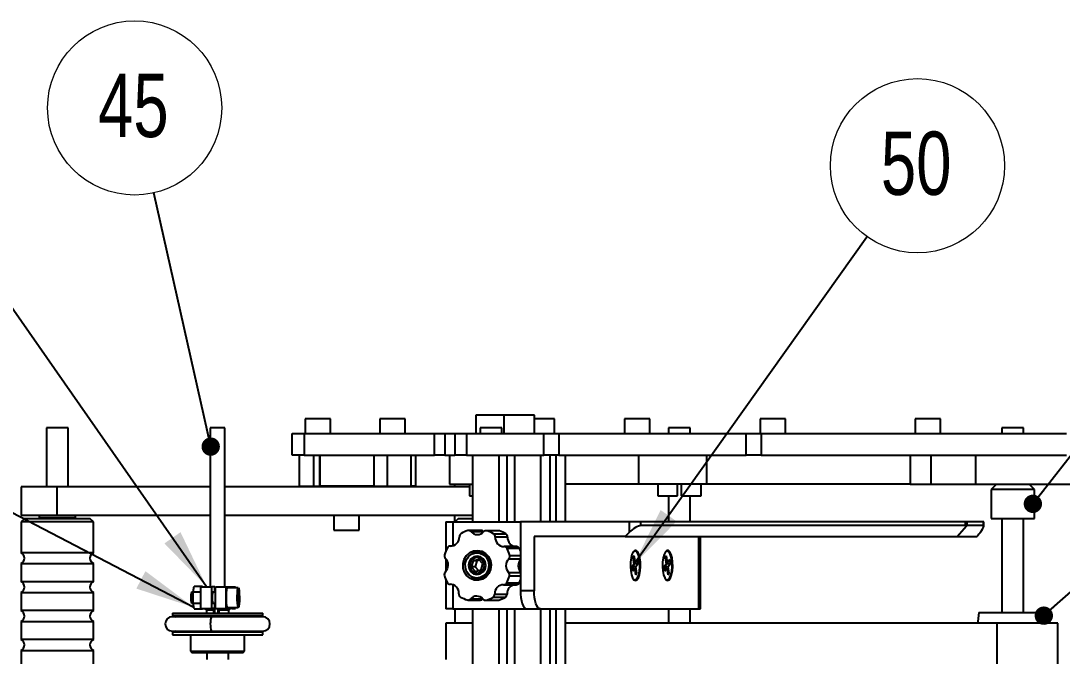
# Model space of a CAD drawing. Header units: millimetres. Extents: x 2 to 418, y 2 to 295.
# Drawn here: x 49.2 to 106.8, y 138.7 to 173.8 of the extents above; entities that cross this region are included whole.
import ezdxf

# ---------------------------------------------------------------- set-up
doc = ezdxf.new("R2010")
doc.units = ezdxf.units.MM
doc.styles.add('SLDTEXTSTYLE0', font='TXT', dxfattribs={"width": 0.75})
doc.dimstyles.new('SLDDIMSTYLE0', dxfattribs={"dimtxt": 0.18, "dimasz": 1.016, "dimexe": 0, "dimexo": 0.0625, "dimgap": 0, "dimtad": 0, "dimtih": 1, "dimtoh": 1, "dimdec": 0, "dimrnd": 1e-09, "dimzin": 0, "dimdsep": 46, "dimtxsty": 'Standard', "dimblk1": 'DOT', "dimblk2": 'DOT', "dimsah": 1, "dimcen": 0.09, "dimadec": 0, "dimazin": 0, "dimtfac": 1.016, "dimtdec": 0, "dimtofl": 0, "dimtmove": 0, "dimatfit": 3, "dimldrblk": 'DOT', "dimfxl": 1, "dimfrac": 2, "dimtolj": 1, "dimtzin": 0, "dimarcsym": 0})
doc.dimstyles.new('SLDDIMSTYLE1', dxfattribs={"dimtxt": 0.18, "dimasz": 3.302, "dimexe": 0, "dimexo": 0.0625, "dimgap": 0, "dimtad": 0, "dimtih": 1, "dimtoh": 1, "dimdec": 0, "dimrnd": 1e-09, "dimzin": 0, "dimdsep": 46, "dimtxsty": 'Standard', "dimsah": 1, "dimcen": 0.09, "dimadec": 0, "dimazin": 0, "dimtfac": 3.302, "dimtdec": 0, "dimtofl": 0, "dimtmove": 0, "dimatfit": 3, "dimfxl": 1, "dimfrac": 2, "dimtolj": 1, "dimtzin": 0, "dimarcsym": 0})

# ---------------------------------------------------------------- blocks, each defined once
blk = doc.blocks.new('SW_NOTE_29')
at = {"color": 0, "linetype": 'Continuous', "lineweight": 0}
blk.add_circle((2.793, 3.925), 4.817, dxfattribs=at)
at = {"color": 0, "linetype": 'Continuous', "lineweight": 0, "insert": (2.722, 5.813), "char_height": 3.5, "attachment_point": 2, "style": 'SLDTEXTSTYLE0'}
blk.add_mtext('50', dxfattribs=at)
blk = doc.blocks.new('_Dot')
at = {"color": 0, "linetype": 'ByBlock', "lineweight": -2}
blk.add_line((-0.5, 0), (-1, 0), dxfattribs=at)
at = {"color": 0, "linetype": 'ByBlock', "const_width": 0.5}
blk.add_lwpolyline([(-0.25, 0, 1), (0.25, 0, 1)], format="xyb", close=True, dxfattribs=at)
blk = doc.blocks.new('SW_NOTE_41')
at = {"color": 0, "linetype": 'Continuous', "lineweight": 0}
blk.add_circle((-1.056, 4.7), 4.817, dxfattribs=at)
at = {"color": 0, "linetype": 'Continuous', "lineweight": 0, "insert": (-1.127, 6.588), "char_height": 3.5, "attachment_point": 2, "style": 'SLDTEXTSTYLE0'}
blk.add_mtext('45', dxfattribs=at)

msp = doc.modelspace()

# ---------------------------------------------------------------- linework, layer by layer
at = {"color": 7, "linetype": 'Continuous', "lineweight": 25}
for p, q in [((64.938754, 151.788176), (64.938754, 150.988176)), ((66.338754, 151.788176), (64.938754, 151.788176)), ((66.338754, 150.988176), (66.338754, 151.788176)), ((69.073402, 151.788176), (69.073402, 150.988176)), ((70.473402, 151.788176), (69.073402, 151.788176)), ((70.473402, 150.988176), (70.473402, 151.788176)), ((74.373619, 151.988177), (74.373619, 150.988176)), ((75.924637, 151.988177), (74.373619, 151.988177)), ((75.924637, 151.988177), (75.924637, 150.988176)), ((77.624637, 151.988177), (75.924637, 151.988177)), ((77.624637, 150.988176), (77.624637, 151.988177)), ((78.742697, 151.788176), (77.624637, 151.788176)), ((78.742697, 150.988176), (78.742697, 151.788176)), ((82.604976, 151.788176), (82.604976, 150.988176)), ((84.004975, 151.788176), (82.604976, 151.788176)), ((84.004975, 150.988176), (84.004975, 151.788176)), ((90.122517, 151.788176), (90.122517, 150.988176)), ((91.522517, 151.788176), (90.122517, 151.788176)), ((91.522517, 150.988176), (91.522517, 151.788176)), ((98.688755, 151.788176), (98.688755, 150.988176)), ((100.088755, 151.788176), (98.688755, 151.788176)), ((100.088755, 150.988176), (100.088755, 151.788176)), ((50.623618, 151.288177), (50.623618, 148.038177)), ((51.823619, 151.288177), (50.623618, 151.288177)), ((51.823619, 148.038177), (51.823619, 151.288177)), ((59.69144, 151.288177), (59.69144, 142.508176)), ((60.491397, 151.288177), (59.69144, 151.288177)), ((60.49144, 142.508176), (60.49144, 151.288177)), ((64.223619, 149.788177), (64.223619, 150.988176)), ((64.223619, 150.988176), (64.881599, 150.988176)), ((64.881599, 150.988176), (64.881599, 149.788177)), ((64.881599, 150.988176), (72.100086, 150.988176)), ((72.100086, 149.788177), (72.100086, 150.988176)), ((72.100086, 150.988176), (72.664374, 150.988176)), ((72.664374, 150.988176), (72.664374, 149.788177)), ((72.664374, 150.988176), (73.211211, 150.988176)), ((73.211211, 150.988176), (73.211211, 149.788177)), ((73.211211, 150.988176), (73.869191, 150.988176)), ((73.869191, 150.988176), (73.869191, 149.788177)), ((73.869191, 150.988176), (78.136528, 150.988176)), ((74.623619, 151.288177), (74.623619, 150.988176)), ((75.823619, 151.288177), (74.623619, 151.288177)), ((75.823619, 150.988176), (75.823619, 151.288177)), ((78.136528, 149.788177), (78.136528, 150.988176)), ((78.136528, 150.988176), (78.967791, 150.988176)), ((78.967791, 150.988176), (78.967791, 149.788177)), ((78.967791, 150.988176), (89.331167, 150.988176)), ((85.048026, 151.288177), (85.048026, 150.988176)), ((86.248026, 151.288177), (85.048026, 151.288177)), ((86.248026, 150.988176), (86.248026, 151.288177)), ((89.331167, 149.788177), (89.331167, 150.988176)), ((89.331167, 150.988176), (90.16243, 150.988176)), ((90.16243, 150.988176), (90.16243, 149.788177)), ((90.16243, 150.988176), (107.057926, 150.988176)), ((103.487984, 151.288177), (103.487984, 150.988176)), ((104.346124, 151.288177), (103.487984, 151.288177)), ((104.687983, 151.288177), (104.346124, 151.288177)), ((104.687983, 150.988176), (104.687983, 151.288177)), ((64.881599, 149.788177), (64.223619, 149.788177)), ((64.608755, 149.788177), (64.608755, 148.068176)), ((64.881599, 149.788177), (72.100086, 149.788177)), ((65.426415, 148.068176), (65.426415, 149.788177)), ((65.723619, 149.788177), (65.723619, 148.068176)), ((65.759769, 148.068176), (65.759769, 149.788177)), ((68.754062, 148.068176), (68.754062, 149.788177)), ((69.498325, 148.068176), (69.498325, 149.788177)), ((70.803402, 148.068176), (70.803402, 149.788177)), ((71.066765, 148.068176), (71.066765, 149.788177)), ((72.664374, 149.788177), (72.100086, 149.788177)), ((72.664374, 149.788177), (73.100868, 149.788177)), ((72.923619, 149.788177), (72.923619, 148.188176)), ((73.100868, 149.788177), (73.180887, 149.788177)), ((73.180887, 149.788177), (73.211211, 149.788177)), ((73.869191, 149.788177), (73.211211, 149.788177)), ((73.869191, 149.788177), (78.136528, 149.788177)), ((74.211211, 146.088177), (74.211211, 149.788177)), ((75.667735, 146.088177), (75.667735, 149.788177)), ((76.112361, 146.088177), (76.112361, 149.788177)), ((76.513458, 149.788177), (76.513458, 146.088177)), ((77.969982, 146.088177), (77.969982, 149.788177)), ((78.967791, 149.788177), (78.136528, 149.788177)), ((78.500113, 146.088177), (78.500113, 149.788177)), ((78.807931, 149.788177), (78.807931, 146.088177)), ((78.967791, 149.788177), (89.331167, 149.788177)), ((79.338062, 146.088177), (79.338062, 149.788177)), ((83.373718, 149.788177), (83.373718, 148.188176)), ((87.16989, 148.188176), (87.16989, 149.788177)), ((90.16243, 149.788177), (89.331167, 149.788177)), ((90.16243, 149.788177), (107.057926, 149.788177)), ((98.410087, 149.788177), (98.410087, 148.188176)), ((99.566476, 148.188176), (99.566476, 149.788177)), ((102.052716, 148.188176), (102.052716, 149.788177)), ((72.923619, 148.188176), (74.211211, 148.188176)), ((73.223619, 148.038177), (73.223619, 148.188176)), ((74.023619, 148.188176), (74.023619, 147.528177)), ((83.373718, 148.188176), (79.338062, 148.188176)), ((87.16989, 148.188176), (83.373718, 148.188176)), ((84.448026, 148.188176), (84.448026, 147.528177)), ((85.548026, 147.528177), (85.548026, 148.188176)), ((85.748026, 148.188176), (85.748026, 147.528177)), ((86.848026, 147.528177), (86.848026, 148.188176)), ((98.410087, 148.188176), (87.16989, 148.188176)), ((98.410087, 148.188176), (99.566476, 148.188176)), ((99.566476, 148.188176), (102.052716, 148.188176)), ((102.052716, 148.188176), (108.52156, 148.188176)), ((103.187985, 148.188176), (102.887982, 147.888176)), ((105.287984, 147.888176), (104.987982, 148.188176)), ((49.22362, 148.038177), (49.22362, 146.438177)), ((51.22362, 148.038177), (49.22362, 148.038177)), ((51.22362, 146.438177), (51.22362, 148.038177)), ((59.69144, 148.038177), (51.22362, 148.038177)), ((74.023619, 148.038177), (60.49144, 148.038177)), ((64.608755, 148.068176), (65.426415, 148.068176)), ((65.426415, 148.068176), (65.723619, 148.068176)), ((65.759769, 148.068176), (65.723619, 148.068176)), ((68.754062, 148.068176), (65.759769, 148.068176)), ((66.823619, 148.068176), (66.823619, 148.038177)), ((67.623619, 148.038177), (67.623619, 148.068176)), ((68.754062, 148.068176), (69.498325, 148.068176)), ((69.498325, 148.068176), (70.803402, 148.068176)), ((71.066765, 148.068176), (70.803402, 148.068176)), ((74.023619, 147.528177), (74.211211, 147.528177)), ((84.448026, 147.528177), (85.548026, 147.528177)), ((85.048026, 147.528177), (85.048026, 146.088177)), ((85.748026, 147.528177), (86.848026, 147.528177)), ((86.248026, 146.088177), (86.248026, 147.528177)), ((102.887982, 147.888176), (102.887982, 146.288177)), ((102.894143, 147.888176), (102.887982, 147.888176)), ((105.287984, 147.888176), (102.894143, 147.888176)), ((105.287984, 146.288177), (105.287984, 147.888176)), ((51.22362, 146.438177), (49.22362, 146.438177)), ((50.223619, 146.438177), (50.223619, 146.318176)), ((59.69144, 146.438177), (51.22362, 146.438177)), ((52.223619, 146.318176), (52.223619, 146.438177)), ((74.211211, 146.438177), (60.49144, 146.438177)), ((66.523619, 146.438177), (66.523619, 145.638176)), ((67.923619, 145.638176), (67.923619, 146.438177)), ((73.223619, 146.088177), (73.223619, 146.438177)), ((49.42362, 146.288177), (49.22362, 146.088177)), ((49.22362, 146.088177), (49.22362, 144.387008)), ((49.240351, 146.088177), (49.22362, 146.088177)), ((53.223619, 146.088177), (49.240351, 146.088177)), ((49.42362, 146.288177), (53.023619, 146.288177)), ((52.223619, 146.318176), (50.223619, 146.318176)), ((50.623618, 146.318176), (50.623618, 146.288177)), ((51.823619, 146.288177), (51.823619, 146.318176)), ((53.223619, 146.088177), (53.023619, 146.288177)), ((53.223619, 144.387008), (53.223619, 146.088177)), ((72.718918, 146.088177), (72.718918, 144.469642)), ((72.718918, 146.088177), (73.113706, 146.088177)), ((73.113706, 146.088177), (76.854102, 146.088177)), ((73.423619, 146.288177), (73.223619, 146.088177)), ((73.423619, 146.288177), (74.211211, 146.288177)), ((76.854102, 146.088177), (76.854102, 142.288176)), ((82.856784, 146.088177), (76.854102, 146.088177)), ((82.856784, 146.088177), (82.856784, 145.503564)), ((83.514564, 146.088177), (82.856784, 146.088177)), ((83.514564, 145.888176), (83.514564, 146.088177)), ((101.460317, 146.088177), (83.514564, 146.088177)), ((101.460317, 145.888176), (83.514564, 145.888176)), ((101.007751, 145.288177), (101.524628, 145.878094)), ((101.460317, 146.088177), (101.460317, 145.888176)), ((101.571566, 146.088177), (101.460317, 146.088177)), ((101.571566, 145.888176), (101.571566, 146.088177)), ((102.454689, 146.088177), (101.571566, 146.088177)), ((102.454689, 145.888176), (101.571566, 145.888176)), ((102.454689, 146.088177), (102.454689, 145.888176)), ((102.490875, 146.088177), (102.454689, 146.088177)), ((102.490875, 145.851992), (102.490875, 146.088177)), ((102.887982, 146.288177), (105.287984, 146.288177)), ((103.487984, 146.288177), (103.487984, 141.088176)), ((104.687983, 141.088176), (104.687983, 146.288177)), ((66.523619, 145.638176), (67.791967, 145.638176)), ((67.791967, 145.638176), (67.923619, 145.638176)), ((74.666075, 145.618252), (73.982034, 145.618252)), ((74.805396, 145.552484), (74.121355, 145.552484)), ((75.632357, 145.607927), (74.948317, 145.607927)), ((75.687848, 145.59901), (75.003808, 145.59901)), ((75.359397, 145.437798), (76.043437, 145.437798)), ((76.140095, 145.252914), (75.456055, 145.252914)), ((77.605857, 145.288177), (77.605857, 142.288176)), ((82.639932, 145.288177), (77.605857, 145.288177)), ((82.856784, 145.503564), (82.639932, 145.288177)), ((82.639932, 145.288177), (101.007751, 145.288177)), ((86.69387, 145.288177), (86.69387, 141.288177)), ((86.814484, 141.288177), (86.814484, 145.288177)), ((101.007751, 145.288177), (102.123896, 145.288177)), ((73.029405, 144.760215), (72.969205, 144.760215)), ((76.628792, 144.728419), (75.944751, 144.728419)), ((76.794998, 144.621779), (76.110957, 144.621779)), ((49.240351, 144.387008), (49.22362, 144.387008)), ((53.223619, 144.387008), (49.240351, 144.387008)), ((72.718918, 144.05841), (72.718918, 143.362122)), ((74.677734, 144.388176), (74.4489, 144.388176)), ((74.602809, 144.406975), (74.527884, 144.388176)), ((83.150879, 144.211408), (83.076092, 144.112481)), ((83.076092, 144.112481), (83.132485, 143.748043)), ((83.207272, 143.846972), (83.150879, 144.211408)), ((84.929384, 144.211408), (84.854597, 144.112481)), ((84.854597, 144.112481), (84.91099, 143.748043)), ((84.985777, 143.846972), (84.929384, 144.211408)), ((49.22362, 143.789345), (49.22362, 142.787008)), ((49.22362, 143.789345), (53.223619, 143.789345)), ((53.223619, 142.787008), (53.223619, 143.789345)), ((74.226131, 143.940763), (74.131961, 143.609164)), ((74.131961, 143.609164), (74.35473, 143.356578)), ((74.337173, 143.609164), (74.131961, 143.609164)), ((74.543069, 144.019775), (74.226131, 143.940763)), ((74.431343, 143.940763), (74.226131, 143.940763)), ((74.431343, 143.940763), (74.337173, 143.609164)), ((74.337173, 143.609164), (74.522955, 143.398516)), ((74.580057, 143.977837), (74.431343, 143.940763)), ((74.765838, 143.767188), (74.543069, 144.019775)), ((74.671669, 143.43559), (74.765838, 143.767188)), ((83.132485, 143.748043), (83.00784, 143.583163)), ((83.00784, 143.583163), (83.041676, 143.3645)), ((83.016162, 143.529381), (83.16632, 143.529381)), ((83.041676, 143.3645), (83.16632, 143.529381)), ((83.053169, 143.628309), (83.177813, 143.793191)), ((83.068477, 143.529381), (83.053169, 143.628309)), ((83.053169, 143.628309), (83.241107, 143.628309)), ((83.117177, 143.846972), (83.207272, 143.846972)), ((83.16632, 143.529381), (83.222713, 143.164944)), ((83.177813, 143.793191), (83.169491, 143.846972)), ((83.177813, 143.793191), (83.365752, 143.793191)), ((83.331917, 144.011853), (83.207272, 143.846972)), ((83.241107, 143.628309), (83.365752, 143.793191)), ((83.2975, 143.263872), (83.241107, 143.628309)), ((83.365752, 143.793191), (83.331917, 144.011853)), ((84.91099, 143.748043), (84.786345, 143.583163)), ((84.786345, 143.583163), (84.820181, 143.3645)), ((84.794667, 143.529381), (84.944825, 143.529381)), ((84.820181, 143.3645), (84.944825, 143.529381)), ((84.831673, 143.628309), (84.956318, 143.793191)), ((84.846982, 143.529381), (84.831673, 143.628309)), ((84.831673, 143.628309), (85.019612, 143.628309)), ((84.895681, 143.846972), (84.985777, 143.846972)), ((84.944825, 143.529381), (85.001218, 143.164944)), ((84.956318, 143.793191), (84.947996, 143.846972)), ((84.956318, 143.793191), (85.144257, 143.793191)), ((85.110421, 144.011853), (84.985777, 143.846972)), ((85.019612, 143.628309), (85.144257, 143.793191)), ((85.076005, 143.263872), (85.019612, 143.628309)), ((85.144257, 143.793191), (85.110421, 144.011853)), ((72.718918, 142.90671), (72.718918, 141.288177)), ((74.35473, 143.356578), (74.671669, 143.43559)), ((74.4489, 142.988176), (74.677734, 142.988176)), ((74.527884, 142.988176), (74.602809, 142.969378)), ((83.207405, 143.263872), (83.2975, 143.263872)), ((83.222713, 143.164944), (83.2975, 143.263872)), ((84.98591, 143.263872), (85.076005, 143.263872)), ((85.001218, 143.164944), (85.076005, 143.263872)), ((49.240351, 142.787008), (49.22362, 142.787008)), ((53.223619, 142.787008), (49.240351, 142.787008)), ((58.735703, 142.219945), (58.795221, 142.531715)), ((58.795221, 142.531715), (59.252419, 142.531715)), ((59.175267, 141.308176), (59.175267, 142.508176)), ((59.175267, 142.508176), (59.771611, 142.508176)), ((59.247926, 142.508176), (59.252419, 142.531715)), ((59.252419, 142.531715), (59.256913, 142.508176)), ((59.771611, 141.308176), (59.771611, 142.508176)), ((59.935804, 142.508176), (59.771611, 142.508176)), ((59.947089, 142.408176), (59.935804, 142.508176)), ((59.947089, 142.208177), (59.947089, 142.408176)), ((59.970393, 141.308176), (59.970393, 142.508176)), ((59.970393, 142.508176), (60.566737, 142.508176)), ((60.566737, 141.308176), (60.566737, 142.508176)), ((60.566737, 142.508176), (60.671051, 142.508176)), ((61.240234, 142.448176), (60.643889, 142.448176)), ((60.671051, 142.508176), (60.8782, 142.508176)), ((60.8782, 142.508176), (61.09144, 142.508176)), ((61.09144, 142.448176), (61.09144, 142.508176)), ((72.953048, 142.647934), (72.988897, 142.647934)), ((75.928595, 142.616138), (76.612635, 142.616138)), ((76.093005, 142.719245), (76.777046, 142.719245)), ((49.22362, 142.189345), (49.22362, 141.187007)), ((49.22362, 142.189345), (53.223619, 142.189345)), ((53.223619, 141.187007), (53.223619, 142.189345)), ((58.735703, 142.208177), (58.656074, 142.208177)), ((58.735703, 141.596407), (58.735703, 142.219945)), ((58.735703, 142.219945), (59.175267, 142.219945)), ((59.970393, 142.208177), (59.836491, 142.208177)), ((61.208198, 142.096639), (61.206226, 141.750692)), ((61.206226, 141.750692), (61.238262, 141.562228)), ((61.208022, 142.065662), (61.274241, 142.065662)), ((61.242205, 142.254124), (61.208198, 142.096639)), ((61.274241, 142.065662), (61.242205, 142.254124)), ((61.27227, 141.719713), (61.274241, 142.065662)), ((73.949483, 141.768426), (74.633523, 141.768426)), ((74.915765, 141.7581), (75.599805, 141.7581)), ((74.967639, 141.76587), (75.651679, 141.76587)), ((76.010239, 141.919452), (75.326199, 141.919452)), ((75.426326, 142.102232), (76.110366, 142.102232)), ((77.605857, 142.288176), (76.854102, 142.288176)), ((49.240351, 141.187007), (49.22362, 141.187007)), ((53.223619, 141.187007), (49.240351, 141.187007)), ((58.656074, 141.608177), (58.735703, 141.608177)), ((58.735703, 141.596407), (59.175267, 141.596407)), ((58.795221, 141.284638), (58.735703, 141.596407)), ((58.795221, 141.284638), (59.252419, 141.284638)), ((59.175267, 141.308176), (59.771611, 141.308176)), ((59.252419, 141.284638), (59.247926, 141.308176)), ((59.256913, 141.308176), (59.252419, 141.284638)), ((59.371439, 141.308176), (59.471439, 141.208177)), ((59.471439, 141.208177), (59.471439, 141.048176)), ((59.87835, 141.208177), (59.471439, 141.208177)), ((59.63277, 141.308176), (59.87835, 141.208177)), ((59.925679, 141.308176), (59.771611, 141.308176)), ((59.836491, 141.608177), (59.970393, 141.608177)), ((59.87835, 141.048176), (59.87835, 141.208177)), ((59.925679, 141.048176), (59.925679, 141.308176)), ((59.947089, 141.048176), (59.947089, 141.608177)), ((59.970393, 141.308176), (60.566737, 141.308176)), ((60.12446, 141.048176), (60.12446, 141.308176)), ((60.171788, 141.208177), (60.417368, 141.308176)), ((60.711439, 141.208177), (60.171788, 141.208177)), ((60.171788, 141.048176), (60.171788, 141.208177)), ((60.566737, 141.308176), (60.671051, 141.308176)), ((60.643889, 141.368176), (61.240234, 141.368176)), ((60.8782, 141.308176), (60.671051, 141.308176)), ((60.711439, 141.208177), (60.811439, 141.308176)), ((60.711439, 141.048176), (60.711439, 141.208177)), ((60.8782, 141.308176), (61.09144, 141.308176)), ((61.09144, 141.308176), (61.09144, 141.368176)), ((61.211492, 141.719713), (61.27227, 141.719713)), ((61.238262, 141.562228), (61.27227, 141.719713)), ((73.113706, 141.288177), (72.718918, 141.288177)), ((73.113706, 141.288177), (77.196122, 141.288177)), ((73.223619, 141.288177), (73.223619, 140.488176)), ((74.211211, 133.788176), (74.211211, 141.288177)), ((75.667735, 133.788176), (75.667735, 141.288177)), ((76.112361, 133.788176), (76.112361, 141.288177)), ((76.513458, 141.288177), (76.513458, 133.788176)), ((77.196122, 141.288177), (77.947877, 141.288177)), ((77.947877, 141.288177), (86.69387, 141.288177)), ((77.969982, 133.788176), (77.969982, 141.288177)), ((78.500113, 133.788176), (78.500113, 141.288177)), ((78.807931, 141.288177), (78.807931, 133.788176)), ((79.338062, 133.788176), (79.338062, 141.288177)), ((85.048026, 141.288177), (85.048026, 140.488176)), ((86.248026, 140.488176), (86.248026, 141.288177)), ((86.69387, 141.288177), (86.814484, 141.288177)), ((49.22362, 140.589346), (49.22362, 139.587007)), ((49.22362, 140.589346), (53.223619, 140.589346)), ((53.223619, 139.587007), (53.223619, 140.589346)), ((57.59144, 141.048176), (57.59144, 140.898177)), ((57.59144, 141.048176), (59.754385, 141.048176)), ((62.59144, 140.898177), (57.59144, 140.898177)), ((59.754385, 140.848177), (57.59144, 140.848177)), ((59.754385, 141.048176), (62.59144, 141.048176)), ((62.59144, 140.848177), (59.754385, 140.848177)), ((62.59144, 140.898177), (62.59144, 141.048176)), ((102.213475, 141.088176), (105.962491, 141.088176)), ((57.59144, 140.048176), (59.754385, 140.048176)), ((59.754385, 140.048176), (62.59144, 140.048176)), ((72.723619, 140.488176), (72.723619, 138.488176)), ((74.211211, 140.488176), (72.723619, 140.488176)), ((103.232932, 140.488176), (79.338062, 140.488176)), ((103.232932, 137.688177), (103.232932, 140.488176)), ((106.587983, 140.488176), (103.232932, 140.488176)), ((106.587983, 137.688177), (106.587983, 140.488176)), ((49.240351, 139.587007), (49.22362, 139.587007)), ((53.223619, 139.587007), (49.240351, 139.587007)), ((57.59144, 139.998176), (57.59144, 139.848177)), ((62.59144, 139.998176), (57.59144, 139.998176)), ((57.59144, 139.848177), (59.754385, 139.848177)), ((58.591439, 139.848177), (58.591439, 138.948176)), ((59.754385, 139.848177), (62.59144, 139.848177)), ((61.591439, 138.948176), (61.591439, 139.848177)), ((62.59144, 139.848177), (62.59144, 139.998176)), ((49.22362, 138.989345), (49.22362, 137.987008)), ((49.22362, 138.989345), (53.223619, 138.989345)), ((53.223619, 137.987008), (53.223619, 138.989345)), ((58.591439, 138.948176), (58.691439, 138.848176)), ((58.591439, 138.948176), (61.591439, 138.948176)), ((61.491439, 138.848176), (61.591439, 138.948176)), ((61.491439, 138.848176), (58.691439, 138.848176)), ((59.491439, 138.848176), (59.491439, 138.488176)), ((60.691439, 138.488176), (60.691439, 138.848176))]:
    msp.add_line(p, q, dxfattribs=at)
at = {"color": 8, "linetype": 'Continuous', "lineweight": 25}
for p, q in [((73.113706, 146.088177), (73.113706, 144.773733)), ((73.025138, 144.759968), (72.978527, 144.759968)), ((76.255277, 144.240208), (76.854102, 144.240208)), ((76.854102, 144.036743), (76.200776, 144.036743)), ((76.193846, 143.302244), (76.854102, 143.302244)), ((76.854102, 143.097656), (76.244496, 143.097656)), ((60.671051, 142.448176), (60.671051, 142.508176)), ((60.8782, 142.508176), (60.8782, 142.448176)), ((72.958599, 142.648022), (72.986355, 142.648022)), ((73.113706, 142.625117), (73.113706, 141.288177)), ((74.086243, 141.831243), (74.770042, 141.831243)), ((60.671051, 141.308176), (60.671051, 141.368176)), ((60.8782, 141.368176), (60.8782, 141.308176))]:
    msp.add_line(p, q, dxfattribs=at)
at = {"color": 7, "linetype": 'Continuous', "lineweight": 25, "flags": 128}
for points in [[(73.891886, 143.1072), (73.755714, 143.307731), (73.681135, 143.542066), (73.674775, 143.789383), (73.737199, 144.027708), (73.862862, 144.235864), (74.040596, 144.395356), (74.25461, 144.492012), (74.485887, 144.517243), (74.713878, 144.468808), (74.918324, 144.35101), (75.08106, 144.174318), (75.187626, 143.954429), (75.228553, 143.710882), (75.200204, 143.465317), (75.105098, 143.239556), (74.951686, 143.053656), (74.7536, 142.924136), (74.528439, 142.862504), (74.296212, 142.874237), (74.077551, 142.958292), (73.891886, 143.1072)], [(73.998745, 144.198584), (74.17887, 144.326475), (74.388257, 144.385196), (74.604215, 144.368383), (74.803343, 144.27786), (74.964061, 144.123436), (75.068954, 143.921844), (75.106654, 143.694932), (75.073076, 143.467287), (74.971859, 143.263579), (74.813972, 143.105882), (74.616523, 143.011287), (74.400909, 142.990042), (74.190496, 143.044451), (74.008085, 143.168618), (73.873444, 143.349088), (73.801161, 143.566303), (73.799072, 143.796724), (73.867401, 144.015383), (73.998745, 144.198584)], [(73.912208, 143.283449), (73.993198, 143.177198), (74.165554, 143.041102), (74.368994, 142.968347), (74.583604, 142.966053), (74.788375, 143.034447), (74.963265, 143.166832), (75.091153, 143.350249), (75.15952, 143.566745), (75.161675, 143.795128), (75.097407, 144.013042), (74.973006, 144.199155), (74.80065, 144.33525), (74.59721, 144.408007), (74.3826, 144.4103), (74.177828, 144.341907), (74.002939, 144.209522), (73.912208, 144.092904)], [(74.106638, 143.331191), (74.261065, 143.218981), (74.444088, 143.178202), (74.627843, 143.215062), (74.784356, 143.323949), (74.889799, 143.488287), (74.928119, 143.683055), (74.893482, 143.878604), (74.791161, 144.045162), (74.636735, 144.157372), (74.453712, 144.198151), (74.269956, 144.161291), (74.113443, 144.052404), (74.008001, 143.888066), (73.969681, 143.693297), (74.004318, 143.497749), (74.106638, 143.331191)], [(74.160326, 143.387189), (74.290529, 143.29258), (74.444843, 143.258198), (74.599774, 143.289276), (74.731736, 143.381083), (74.820638, 143.519642), (74.852947, 143.683859), (74.823744, 143.848733), (74.737473, 143.989165), (74.60727, 144.083772), (74.452957, 144.118155), (74.298026, 144.087077), (74.166064, 143.99527), (74.077161, 143.856711), (74.044852, 143.692494), (74.074056, 143.52762), (74.160326, 143.387189)], [(83.214987, 142.858176), (83.298661, 142.895051), (83.3749, 143.002398), (83.436931, 143.17068), (83.47924, 143.384944), (83.49807, 143.62615), (83.491746, 143.872869), (83.460831, 144.103177), (83.408072, 144.29661), (83.338157, 144.435981), (83.257296, 144.508905), (83.172677, 144.508905), (83.091817, 144.435981), (83.021902, 144.29661), (82.969142, 144.103177), (82.938227, 143.872869), (82.931904, 143.62615), (82.950733, 143.384944), (82.993043, 143.17068), (83.055073, 143.002398), (83.131313, 142.895051), (83.214987, 142.858176)], [(83.099436, 142.930048), (83.099913, 142.929579), (83.180249, 142.888406), (83.261167, 142.918295), (83.335476, 143.016592), (83.396574, 143.174562), (83.439033, 143.37817), (83.45908, 143.609322), (83.454933, 143.84748), (83.42696, 144.071485), (83.377648, 144.261431), (83.311378, 144.40044), (83.234039, 144.476162), (83.152501, 144.481867), (83.099436, 144.446306)], [(84.993492, 142.858176), (85.077165, 142.895051), (85.153405, 143.002398), (85.215436, 143.17068), (85.257745, 143.384944), (85.276574, 143.62615), (85.270251, 143.872869), (85.239336, 144.103177), (85.186576, 144.29661), (85.116661, 144.435981), (85.035801, 144.508905), (84.951182, 144.508905), (84.870322, 144.435981), (84.800406, 144.29661), (84.747647, 144.103177), (84.716732, 143.872869), (84.710408, 143.62615), (84.729238, 143.384944), (84.771548, 143.17068), (84.833578, 143.002398), (84.909817, 142.895051), (84.993492, 142.858176)], [(84.877941, 142.930048), (84.878418, 142.929579), (84.958754, 142.888406), (85.039672, 142.918295), (85.113981, 143.016592), (85.175079, 143.174562), (85.217538, 143.37817), (85.237585, 143.609322), (85.233437, 143.84748), (85.205465, 144.071485), (85.156153, 144.261431), (85.089883, 144.40044), (85.012543, 144.476162), (84.931006, 144.481867), (84.877941, 144.446306)], [(60.643889, 141.368176), (60.629948, 141.383202), (60.609986, 141.464349), (60.594605, 141.605436), (60.585879, 141.787411), (60.584988, 141.985696), (60.592053, 142.173511), (60.606116, 142.325492), (60.625284, 142.421111), (60.643889, 142.448176)], [(61.243306, 142.447456), (61.264572, 142.400968), (61.282549, 142.287927), (61.294811, 142.123597), (61.299703, 141.930174), (61.296563, 141.73378), (61.285815, 141.560939), (61.268913, 141.434995), (61.248136, 141.372956), (61.226292, 141.383202), (61.206331, 141.464349), (61.19095, 141.605436), (61.182224, 141.787411), (61.181333, 141.985696), (61.188396, 142.173511), (61.202461, 142.325492), (61.221628, 142.421111), (61.243306, 142.447456)], [(59.813494, 141.908177), (59.816179, 142.030635), (59.823825, 142.134451), (59.835267, 142.203818), (59.848763, 142.228176), (59.861037, 142.208177)], [(59.861037, 141.608177), (59.848763, 141.588176), (59.835267, 141.612535), (59.823825, 141.681903), (59.816179, 141.785717), (59.813494, 141.908177)], [(76.854102, 142.288176), (76.860674, 142.093086), (76.880137, 141.905493), (76.911743, 141.732606), (76.954278, 141.581069), (77.006106, 141.456706), (77.065237, 141.364297), (77.129398, 141.307391), (77.196122, 141.288177)], [(77.947877, 141.288177), (77.881152, 141.307391), (77.816991, 141.364297), (77.75786, 141.456706), (77.706032, 141.581069), (77.663497, 141.732606), (77.631891, 141.905493), (77.612428, 142.093086), (77.605857, 142.288176)], [(57.59144, 140.898177), (57.763647, 140.863922), (57.797595, 140.848177)], [(62.385284, 140.848177), (62.419232, 140.863922), (62.59144, 140.898177)], [(102.213475, 141.088176), (102.158612, 140.589897), (102.14935, 140.488176)], [(106.026614, 140.488176), (106.017354, 140.589897), (105.962491, 141.088176)], [(57.797595, 140.048176), (57.763647, 140.03243), (57.59144, 139.998176)], [(62.59144, 139.998176), (62.419232, 140.03243), (62.385284, 140.048176)]]:
    msp.add_lwpolyline(points, dxfattribs=at)
at = {"color": 7, "linetype": 'Continuous', "lineweight": 25}
for centre, radius, start, end in [((72.987462, 145.244785), 0.4849, 268.94414643, 3.4685434), ((73.673619, 145.282201), 0.202307, 120.2833785, 182.288637), ((74.461614, 143.874376), 1.815629, 107.02031105, 119.35345753), ((73.981963, 145.437112), 0.180945, 39.61397026, 106.63604187), ((74.469574, 145.840619), 0.451971, 219.60613694, 319.16953556), ((74.664768, 145.435033), 0.183224, 39.86840238, 89.59137076), ((74.94832, 145.427115), 0.180629, 72.10996608, 139.21337674), ((74.434102, 143.869629), 1.820803, 59.4573342, 71.76669153), ((75.253525, 145.26474), 0.202874, 356.65845258, 58.54293575), ((75.940826, 145.214611), 0.486283, 175.48222689, 269.80843184), ((75.63231, 145.430512), 0.177416, 71.75752427, 89.98476089), ((75.118142, 143.869629), 1.820803, 59.45733535, 71.76668898), ((75.937566, 145.26474), 0.202874, 356.65842473, 58.5429466), ((76.626579, 145.215202), 0.487943, 175.56723682, 266.04726415), ((74.642155, 143.702021), 2.070769, 152.53393584, 163.83025191), ((72.971232, 144.574139), 0.185972, 87.75196596, 153.50388241), ((75.942442, 144.541849), 0.18651, 25.37590735, 90.99592289), ((74.250826, 143.700153), 2.075929, 15.07902333, 26.35671628), ((76.626292, 144.541681), 0.186755, 25.39737368, 89.23292909), ((74.951148, 143.707354), 2.058144, 22.39222902, 26.37829518), ((49.083619, 144.088176), 0.33, 295.10272076, 64.89727924), ((53.363619, 144.088176), 0.33, 115.10272076, 244.89727924), ((72.853284, 144.219643), 0.208518, 163.54800268, 224.26236073), ((72.331188, 143.710344), 0.520844, 314.61895353, 44.2998523), ((76.054571, 144.184937), 0.208177, 314.61291811, 15.39639926), ((76.566611, 143.666009), 0.520844, 134.61892939, 224.29984739), ((77.252462, 143.666087), 0.522561, 139.6692248, 220.3307752), ((75.221736, 143.688186), 1.594366, 350.20167194, 8.55217062), ((72.843231, 143.191415), 0.208179, 134.61312923, 195.39613921), ((74.64699, 143.676205), 2.075946, 195.07901224, 206.35662887), ((74.255696, 143.674312), 2.070714, 332.53377292, 343.83039053), ((76.044515, 143.15671), 0.208518, 343.54813541, 44.26227714), ((49.083619, 142.488176), 0.33, 295.10272076, 64.89727924), ((53.363619, 142.488176), 0.33, 115.10272076, 244.89727924), ((72.955359, 142.834506), 0.186513, 205.37642124, 270.99542292), ((72.956974, 142.161742), 0.486282, 355.48213557, 89.80852592), ((75.910337, 142.131568), 0.4849, 88.94410705, 183.4684809), ((75.926568, 142.802212), 0.18597, 267.75181719, 333.50443545), ((76.597213, 142.130529), 0.487669, 95.26836147, 183.32656932), ((76.610305, 142.802489), 0.186365, 270.71640571, 333.46985955), ((74.953367, 143.668028), 2.055722, 332.51394872, 337.60920867), ((59.596377, 141.908177), 0.987, 162.30492584, 197.69507416), ((73.644273, 142.111613), 0.202873, 176.65842483, 238.54318144), ((74.463681, 143.506687), 1.820763, 239.45719669, 251.76682199), ((73.94948, 141.949237), 0.180628, 252.10968153, 319.21365768), ((74.428225, 141.535734), 0.451971, 39.60611164, 139.16943717), ((74.632327, 141.951308), 0.182886, 270.37460514, 318.96648546), ((74.915837, 141.939242), 0.180946, 219.61430491, 286.63569559), ((74.436129, 143.502106), 1.81577, 287.02078914, 299.35297674), ((75.224178, 142.094153), 0.202309, 300.28376126, 2.28848473), ((75.599455, 141.937499), 0.179399, 270.11201935, 286.92439303), ((75.12017, 143.502105), 1.815768, 287.0207867, 299.35298187), ((75.908219, 142.094153), 0.202309, 300.28371346, 2.28854377), ((49.083619, 140.888176), 0.33, 295.10272076, 64.89727924), ((53.363619, 140.888176), 0.33, 115.10272076, 244.89727924), ((57.591439, 140.448176), 0.4, 90, 270), ((62.591439, 140.448176), 0.4, 270, 90), ((49.083619, 139.288176), 0.33, 295.10272076, 64.89727924), ((53.363619, 139.288176), 0.33, 115.10272076, 244.89727924)]:
    msp.add_arc(centre, radius, start, end, dxfattribs=at)
at = {"color": 8, "linetype": 'Continuous', "lineweight": 25}
msp.add_arc((60.92649, 140.448177), 1.238479, 161.15695187, 198.84304813, dxfattribs=at)
at = {"color": 7, "linetype": 'Continuous', "lineweight": 25}
for centre, major_axis, ratio, start_param, end_param in [((83.061996, 145.288176), (0.561935, 0.561935), 0.37425783, 0.358119842, 1.561742335), ((101.00775, 145.288176), (0.561935, 0.561935), 0.37425783, 0.174532925, 0.358119842), ((101.00775, 145.288176), (0.590885, 0.590885), 0.176326981, 0.174532925, 0.358119842), ((101.890875, 145.288176), (0.590885, 0.590885), 0.176326981, 5.325573145, 6.457718232), ((104.087983, 146.604805), (2.462019, 2.462019), 0.176326981, 2.183980491, 2.29998571)]:
    msp.add_ellipse(centre, major_axis=major_axis, ratio=ratio, start_param=start_param, end_param=end_param, dxfattribs=at)

# ---------------------------------------------------------------- block references
at = {"color": 7, "linetype": 'Continuous', "lineweight": 0}
for name, p in [('SW_NOTE_41', (56.55908, 164.285732)), ('SW_NOTE_29', (96.023712, 161.865478))]:
    msp.add_blockref(name, p, dxfattribs=at)

# ---------------------------------------------------------------- leaders
for points, dimstyle in [([(59.488857, 142.508176), (43.824843, 164.919057)], 'SLDDIMSTYLE1'), ([(59.711801, 150.255009), (56.55908, 164.285732)], 'SLDDIMSTYLE0'), ([(105.807651, 140.908284), (130.704902, 162.842779)], 'SLDDIMSTYLE0'), ([(105.201003, 147.092144), (117.033514, 162.231686)], 'SLDDIMSTYLE0'), ([(83.132485, 143.748043), (96.023712, 161.865478)], 'SLDDIMSTYLE1'), ([(58.779935, 141.364714), (28.772491, 156.943676)], 'SLDDIMSTYLE1')]:
    msp.add_leader(points, dimstyle=dimstyle, dxfattribs=at)

doc.saveas('drawing.dxf')
